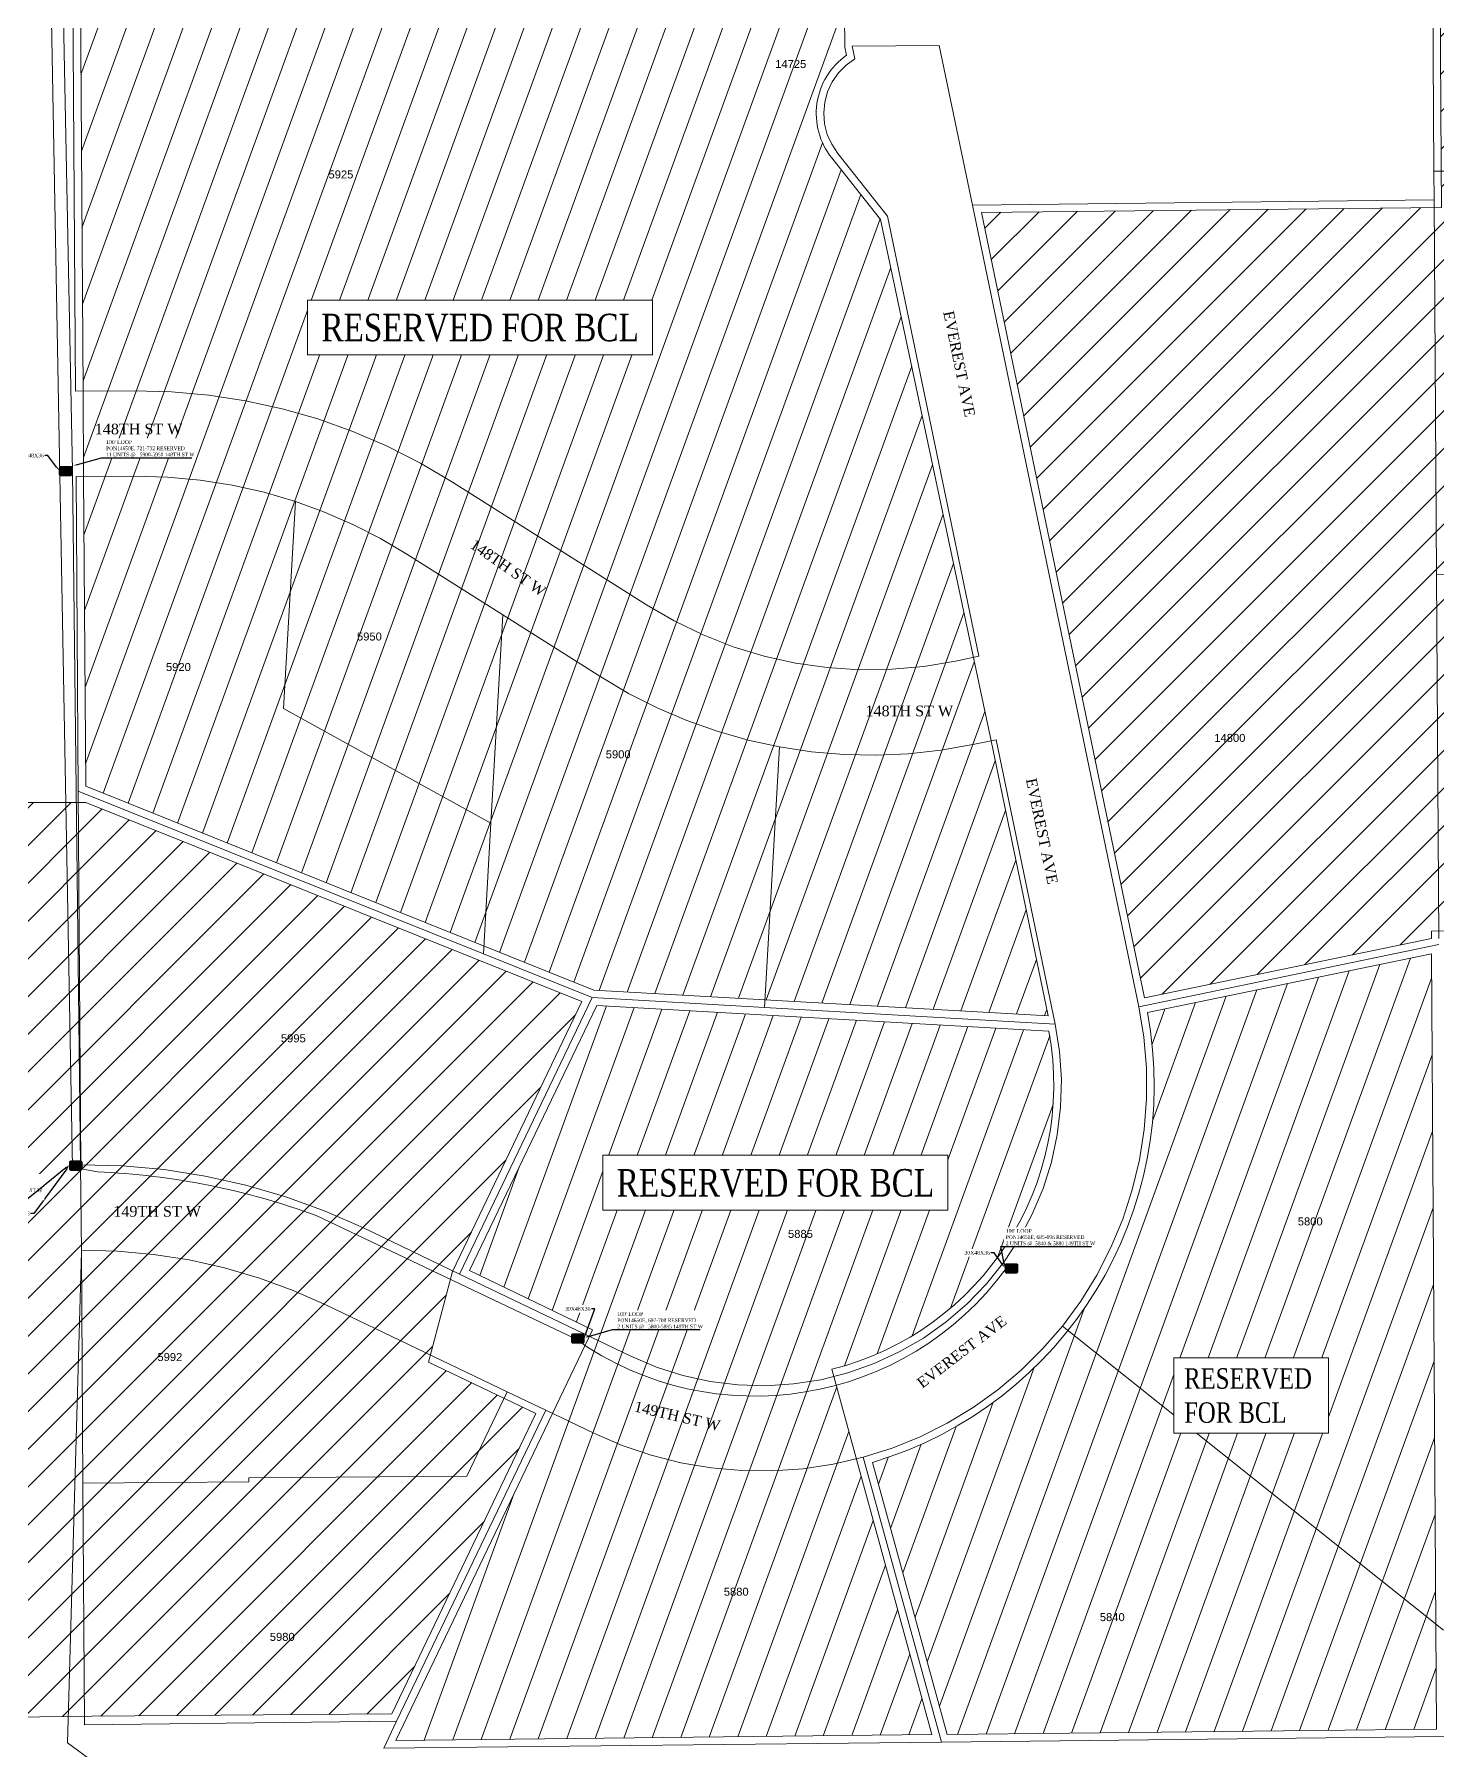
# Model space of a CAD drawing. Header units: feet. Extents: x 865220 to 2843432, y -2240498 to 970288.
# Drawn here: x 2835920 to 2837235, y 960561 to 962169 of the extents above; entities that cross this region are included whole.
import ezdxf
from ezdxf import colors
from ezdxf.entities.mleader import LeaderData, LeaderLine
from ezdxf.enums import TextEntityAlignment as Align
from ezdxf.lldxf.tags import DXFTag
from ezdxf.math import Vec2, Vec3

# ---------------------------------------------------------------- set-up
doc = ezdxf.new("R2010")
doc.units = ezdxf.units.FT
doc.header["$LTSCALE"] = 0.015
doc.header["$MEASUREMENT"] = 0
doc.layers.add('48C', color=112, linetype='48C', lineweight=5)
doc.layers.add('RUNNING LINE (UNDERGROUND)', color=10, linetype='Continuous', lineweight=40)
for name, color, linetype in [('Dakota County Addresses', 7, 'Continuous'), ('Dakota County Parcels', 7, 'Continuous'), ('DETAIL', 7, 'Continuous'), ('F1', 112, 'F1'), ('NOTES', 7, 'Continuous'), ('PROP_TEL', 6, 'Continuous'), ('STREET NAME', 7, 'Continuous'), ('TELEPHONE STRUCT-PROP', 6, 'Continuous')]:
    doc.layers.add(name, color=color, linetype=linetype)
doc.styles.add('Dimensions 100', font='arial.ttf')
doc.styles.add('Line', font='txt.shx', dxfattribs={"height": 3})
doc.styles.add('SIMPLEX', font='times.ttf', dxfattribs={"width": 0.8})
doc.styles.get("Standard").update_dxf_attribs({"font": 'times.ttf'})
doc.styles.add('Utilities', font='arial.ttf', dxfattribs={"height": 2.5})
tags = doc.linetypes.add('48C', pattern='A,80,-5,["48C",Line,S=1.5,R=0,X=0,Y=-1.5],-20', length=105).pattern_tags.tags
tags[6] = DXFTag(74, 10)
tags = doc.linetypes.add('F1', pattern='A,15,-5,["F1",Line,S=1.5,R=0,X=0,Y=-1.5],-12', length=32).pattern_tags.tags
tags[6] = DXFTag(74, 10)

# ---------------------------------------------------------------- blocks, each defined once
blk = doc.blocks.new('ACMAP_ANN_TEMPLATE_Dakota County Addresses')
at = {"layer": 'Dakota County Addresses', "style": 'Dimensions 100'}
blk.add_attdef('DakotaCountyAddress', text='', height=50, dxfattribs=at).set_placement((0, 0), align=Align.CENTER)
blk = doc.blocks.new('NEW HH')
at = {"ltscale": 40, "true_color": 0xffffff}
h = blk.add_hatch(color=7, dxfattribs=at)
h.dxf.hatch_style = 1
h.paths.add_polyline_path([(-0.061, -0.031, 0.414214), (-0.046, -0.046), (0.046, -0.046, 0.414214), (0.061, -0.031), (0.061, 0.031, 0.414214), (0.046, 0.046), (-0.046, 0.046, 0.414214), (-0.061, 0.031)])
at = {"layer": 'RUNNING LINE (UNDERGROUND)', "color": 6, "lineweight": 0, "const_width": 0.005, "flags": 128}
blk.add_lwpolyline([(-0.061, 0.031), (-0.061, -0.031, 0.414214), (-0.046, -0.046), (0.046, -0.046, 0.414214), (0.061, -0.031), (0.061, 0.031, 0.414214), (0.046, 0.046), (-0.046, 0.046, 0.414214)], format="xyb", close=True, dxfattribs=at)
at = {"layer": 'TELEPHONE STRUCT-PROP', "color": 18, "true_color": 0x000000, "style": 'Utilities'}
blk.add_text('HH', height=0.05, dxfattribs=at).set_placement((0, 0), align=Align.MIDDLE_CENTER)

msp = doc.modelspace()

# ---------------------------------------------------------------- hatches: boundary and pattern name
at = {"layer": 'NOTES', "lineweight": 5, "ltscale": 100, "transparency": 33554623}
h = msp.add_hatch(dxfattribs=at)
h.set_pattern_fill('ANSI31', color=5, scale=200, angle=25)
h.set_pattern_definition([(70, (2835961.744, 961249.749), (-23.4923, 8.5505), [])])
h.paths.add_polyline_path([(2836667.1, 962053.5, -0.432164), (2836680.9, 962149.8), (2836679.3, 962157.3), (2836676.7, 962393.7), (2835961.7, 962385.8), (2835965.5, 961835), (2836013.5, 961835.3), (2836048.4, 961834.4), (2836083.2, 961831.3), (2836117.8, 961826), (2836151.9, 961818.5), (2836185.5, 961808.9), (2836218.4, 961797.2), (2836250.5, 961783.4), (2836281.7, 961767.6), (2836311.8, 961749.8), (2836493.4, 961634.7), (2836519.5, 961619.6), (2836546.6, 961606.5), (2836574.7, 961595.5), (2836603.6, 961586.7), (2836633.1, 961580.2), (2836662.9, 961575.9), (2836693, 961573.9), (2836723.2, 961574.3), (2836753.2, 961577), (2836783, 961582), (2836799.7, 961585.5), (2836712.8, 961995.9)])
h.paths.add_polyline_path([(2836311.8, 961749.8), (2836281.7, 961767.6), (2836250.5, 961783.4), (2836218.4, 961797.2), (2836185.5, 961808.9), (2836151.9, 961818.5), (2836117.8, 961826), (2836083.2, 961831.3), (2836048.4, 961834.4), (2836013.5, 961835.3), (2835965.5, 961835), (2835966, 961755), (2836014, 961755.3), (2836044.6, 961754.5), (2836075.1, 961751.7), (2836105.3, 961747), (2836135.2, 961740.2), (2836164.6, 961731.6), (2836191.8, 961721.7), (2836218.3, 961710.1), (2836244.1, 961697), (2836269, 961682.2), (2836358.8, 961625.3), (2836450.6, 961567.2), (2836476.6, 961551.8), (2836503.5, 961538.2), (2836531.2, 961526.3), (2836559.6, 961516.2), (2836588.6, 961508), (2836618.1, 961501.6), (2836648.1, 961497.1), (2836678.4, 961494.5), (2836708.8, 961493.8), (2836739.1, 961495.2), (2836769.3, 961498.4), (2836799.2, 961503.7), (2836816.3, 961507.2), (2836799.7, 961585.5), (2836783, 961582), (2836753.2, 961577), (2836723.2, 961574.3), (2836693, 961573.9), (2836662.9, 961575.9), (2836633.1, 961580.2), (2836603.6, 961586.7), (2836574.7, 961595.5), (2836546.6, 961606.5), (2836519.5, 961619.6), (2836493.4, 961634.7)])
h.paths.add_polyline_path([(2836358.8, 961625.3), (2836269, 961682.2), (2836244.1, 961697), (2836218.3, 961710.1), (2836191.8, 961721.7), (2836164.6, 961731.6), (2836153.4, 961537.5), (2836347.6, 961430.2)])
h.paths.add_polyline_path([(2836164.6, 961731.6), (2836135.2, 961740.2), (2836105.3, 961747), (2836075.1, 961751.7), (2836044.6, 961754.5), (2836014, 961755.3), (2835966, 961755), (2835968, 961464.7), (2836341, 961315), (2836347.6, 961430.2), (2836153.4, 961537.5)])
h.paths.add_polyline_path([(2836618.1, 961501.6), (2836588.6, 961508), (2836559.6, 961516.2), (2836531.2, 961526.3), (2836503.5, 961538.2), (2836476.6, 961551.8), (2836450.6, 961567.2), (2836358.8, 961625.3), (2836347.6, 961430.2), (2836341, 961315), (2836444.1, 961273.6), (2836604.5, 961264.6)])
h.paths.add_polyline_path([(2836816.3, 961507.2), (2836816.3, 961507.2), (2836799.2, 961503.7), (2836769.3, 961498.4), (2836739.1, 961495.2), (2836708.8, 961493.8), (2836678.4, 961494.5), (2836648.1, 961497.1), (2836618.1, 961501.6), (2836604.5, 961264.6), (2836869.7, 961249.7)])
h.paths.add_polyline_path([(2836169.5, 961926.8), (2836169.5, 961861.8), (2836497.8, 961861.8), (2836497.8, 961926.8)], flags=24)
at = {"layer": 'NOTES', "ltscale": 100, "transparency": 33554623}
h = msp.add_hatch(dxfattribs=at)
h.set_pattern_fill('ANSI31', color=5, scale=200)
edge = h.paths.add_edge_path()
edge.add_line((2837622.8, 961422.9), (2838025.9, 961426.1))
edge.add_line((2838025.9, 961426.1), (2838025.6, 961468.6))
edge.add_line((2838025.6, 961468.6), (2838233.8, 961470.3))
edge.add_line((2838233.8, 961470.3), (2838236.9, 961525.4))
edge.add_line((2838236.9, 961525.4), (2838473, 961527.4))
edge.add_line((2838473, 961527.4), (2838453.1, 961243.7))
edge.add_line((2838453.1, 961243.7), (2838446.9, 961163.7))
edge.add_arc((2842872.8, 960754.4), 4444.7, 174.7159, 180.9674)
edge.add_line((2838428.7, 960679.3), (2838398, 960656.5))
edge.add_line((2838398, 960656.5), (2838161, 960652.4))
edge.add_line((2838161, 960652.4), (2837809.4, 960633.7))
edge.add_line((2837809.4, 960633.7), (2837809.5, 960608.5))
edge.add_line((2837809.5, 960608.5), (2837511.6, 960589.2))
edge.add_line((2837511.6, 960589.2), (2837512.1, 960613.5))
edge.add_line((2837512.1, 960613.5), (2837247.7, 960606.8))
edge.add_line((2837247.7, 960606.8), (2837243, 961316.9))
edge.add_line((2837243, 961316.9), (2837621.3, 961316.9))
edge.add_line((2837621.3, 961316.9), (2837622.8, 961422.9))
edge = h.paths.add_edge_path()
edge.add_line((2837528.8, 961330.9), (2837228.9, 961328.9))
edge.add_line((2837228.9, 961328.9), (2837228.9, 961322.1))
edge.add_line((2837228.9, 961322.1), (2836960.1, 961266.4))
edge.add_line((2836960.1, 961266.4), (2836807.4, 962002.4))
edge.add_line((2836807.4, 962002.4), (2837238.4, 962007.1))
edge.add_line((2837238.4, 962007.1), (2837238.2, 962048))
edge.add_line((2837238.2, 962048), (2837236.1, 962365.5))
edge.add_arc((2837612.3, 962924.3), 673.7, 236.0485, 257.8595)
edge.add_arc((2837353.9, 961721.1), 557, 57.0647, 77.9022, ccw=False)
edge.add_line((2837656.7, 962188.5), (2837749.9, 962112.5))
edge.add_line((2837749.9, 962112.5), (2837770.7, 962091.9))
edge.add_line((2837770.7, 962091.9), (2837795.8, 962067.1))
edge.add_arc((2838276.6, 962529.9), 667.4, 223.909, 267.7805)
edge.add_line((2838250.8, 961863.1), (2838474.4, 961863.5))
edge.add_line((2838474.4, 961863.5), (2838473.6, 961541.3))
edge.add_line((2838473.6, 961541.3), (2838223.7, 961539.3))
edge.add_line((2838223.7, 961539.3), (2838220.6, 961484.2))
edge.add_line((2838220.6, 961484.2), (2838011.5, 961482.5))
edge.add_line((2838011.5, 961482.5), (2838011.8, 961440))
edge.add_line((2838011.8, 961440), (2837529.1, 961436.2))
edge.add_line((2837529.1, 961436.2), (2837528.8, 961330.9))
edge = h.paths.add_edge_path()
edge.add_line((2835438.6, 960586.5), (2835973.8, 960593.3))
edge.add_line((2835973.8, 960593.3), (2836254.9, 960595.5))
edge.add_line((2836254.9, 960595.5), (2836389.8, 960876.8))
edge.add_line((2836389.8, 960876.8), (2836289.1, 960925))
edge.add_line((2836289.1, 960925), (2836311.7, 961010))
edge.add_line((2836311.7, 961010), (2836433, 961263))
edge.add_line((2836433, 961263), (2835968.1, 961449.6))
edge.add_line((2835968.1, 961449.6), (2835836.7, 961449.5))
edge.add_line((2835836.7, 961449.5), (2835836.7, 961465.7))
edge.add_line((2835836.7, 961465.7), (2835299.9, 961462.6))
edge.add_arc((2835112, 961246.4), 286.5, 49.0127, 82.7525)
edge.add_arc((2835182.6, 961909.4), 380.4, 205.9623, 264.802, ccw=False)
edge.add_line((2834840.6, 961742.9), (2834589, 961740.6))
edge.add_line((2834589, 961740.6), (2834599.7, 960577.4))
edge.add_line((2834599.7, 960577.4), (2835438.6, 960586.5))
at = {"layer": 'NOTES', "lineweight": 5, "ltscale": 100, "transparency": 33554623}
h = msp.add_hatch(dxfattribs=at)
h.set_pattern_fill('ANSI31', color=5, scale=200, angle=25)
h.set_pattern_definition([(70, (2836705.095, 960576.154), (-23.4923, 8.5505), [])])
h.paths.add_polyline_path([(2837233.1, 960679.4), (2837229, 961307.8), (2836962.9, 961252.6, -0.21772), (2836888.4, 960954.7)])
h.paths.add_polyline_path([(2836888.4, 960954.7, -0.153171), (2836705.1, 960831.1), (2836775.3, 960576.2), (2837233.8, 960581.2), (2837233.1, 960679.4)])
h.paths.add_polyline_path([(2837101.8, 961051.2), (2837128.9, 961051.2), (2837128.9, 961062.7), (2837101.8, 961062.7)], flags=24)
h.paths.add_polyline_path([(2836916.3, 960680.4), (2836943.5, 960680.4), (2836943.5, 960691.9), (2836916.3, 960691.9)], flags=24)
h = msp.add_hatch(dxfattribs=at)
h.set_pattern_fill('ANSI31', color=5, scale=200, angle=25)
h.set_pattern_definition([(70, (2836258.452, 960570.485), (-23.4923, 8.5505), [])])
h.paths.add_polyline_path([(2836443, 960955.5), (2836440, 960949.2), (2836478.8, 960930.6), (2836502.8, 960920.4), (2836527.6, 960912.5), (2836553.1, 960906.9), (2836579, 960903.8), (2836605, 960903), (2836631.1, 960904.6), (2836656.8, 960908.6), (2836669, 960911.7), (2836667.2, 960918.4, 0.395592), (2836870.5, 961235.1), (2836446.8, 961259.4), (2836327.6, 961010.8)])
h.paths.add_polyline_path([(2836470.6, 960847.1), (2836497.8, 960837.8), (2836525.7, 960830.8), (2836554, 960825.9), (2836582.7, 960823.4), (2836611.4, 960823.1), (2836640.1, 960825.1), (2836668.5, 960829.4), (2836690.1, 960834.4), (2836669, 960911.7), (2836656.8, 960908.6), (2836631.1, 960904.6), (2836605, 960903), (2836579, 960903.8), (2836553.1, 960906.9), (2836527.6, 960912.5), (2836502.8, 960920.4), (2836478.8, 960930.6), (2836440, 960949.2), (2836405.4, 960877.1), (2836444.2, 960858.5)])
h.paths.add_polyline_path([(2836470.6, 960847.1), (2836444.2, 960858.5), (2836405.4, 960877.1), (2836258.5, 960570.5), (2836760.8, 960576), (2836690.1, 960834.4), (2836668.5, 960829.4), (2836640.1, 960825.1), (2836611.4, 960823.1), (2836582.7, 960823.4), (2836554, 960825.9), (2836525.7, 960830.8), (2836497.8, 960837.8)])
h.paths.add_polyline_path([(2836624.1, 961039.4), (2836651.2, 961039.4), (2836651.2, 961050.9), (2836624.1, 961050.9)], flags=24)
h.paths.add_polyline_path([(2836563.9, 960704.1), (2836591.1, 960704.1), (2836591.1, 960715.6), (2836563.9, 960715.6)], flags=24)

# ---------------------------------------------------------------- linework, layer by layer
at = {"layer": 'Dakota County Parcels', "lineweight": 5, "ltscale": 100}
for p, q in [((2837231.2, 962041), (2837229.1, 962367.8)), ((2835958.5, 961834.9), (2835955.5, 962270.1)), ((2836686.3, 962158.1), (2836688.7, 962146.5)), ((2836767.8, 962159), (2836798.8, 962009.3)), ((2836719.3, 961999), (2836672.6, 962057.8)), ((2837231.2, 962041), (2837508.2, 962042.8)), ((2837231.4, 962014.1), (2837231.2, 962041)), ((2836798.8, 962009.3), (2837231.4, 962014.1)), ((2837233.7, 961663), (2837231.4, 962014.1)), ((2836719.3, 961999), (2836804.9, 961586.5)), ((2836798.8, 962009.3), (2836954.7, 961258.1)), ((2835958.5, 961834.9), (2836013.5, 961835.3)), ((2835959, 961754.9), (2836014, 961755.3)), ((2835961, 961460), (2835959, 961754.9)), ((2836311.8, 961749.8), (2836493.4, 961634.7)), ((2836153.4, 961537.5), (2836164.6, 961731.6)), ((2836269, 961682.2), (2836358.8, 961625.3)), ((2837233.7, 961663), (2837533.7, 961664.9)), ((2837235.9, 961322), (2837233.7, 961663)), ((2836347.6, 961430.2), (2836358.8, 961625.3)), ((2836358.8, 961625.3), (2836450.6, 961567.2)), ((2836783, 961582), (2836804.9, 961586.5)), ((2836153.4, 961537.5), (2836347.6, 961430.2)), ((2836604.1, 961257.4), (2836618.1, 961501.6)), ((2836799.2, 961503.7), (2836821.1, 961508.2)), ((2836821.1, 961508.2), (2836876.4, 961241.8)), ((2835961, 961460), (2836340.6, 961307.6)), ((2835963.4, 961110), (2835961, 961460)), ((2836347.6, 961430.2), (2836340.6, 961307.6)), ((2836340.6, 961307.6), (2836442.5, 961266.7)), ((2836954.7, 961258.1), (2837235.9, 961316.4)), ((2836318.3, 961007.5), (2836442.5, 961266.7)), ((2836442.5, 961266.7), (2836604.1, 961257.4)), ((2836604.1, 961257.4), (2836876.4, 961241.8)), ((2836228.1, 961050.8), (2836318.3, 961007.5)), ((2835965.4, 960811.8), (2835963.9, 961030)), ((2836318.3, 961007.5), (2836478.8, 960930.6)), ((2836193.5, 960978.6), (2836363, 960897.4)), ((2836883.2, 960958.9), (2837240.2, 960673.8)), ((2836363, 960897.4), (2836325.1, 960818.2)), ((2836363, 960897.4), (2836399.1, 960880.1)), ((2836259.3, 960588.5), (2836399.1, 960880.1)), ((2836399.1, 960880.1), (2836444.2, 960858.5)), ((2836696.5, 960835.9), (2836769.9, 960569.1)), ((2835965.4, 960811.8), (2836120.9, 960812.8)), ((2836325.1, 960818.2), (2836120.8, 960816.8)), ((2836120.8, 960816.8), (2836120.9, 960812.8)), ((2835966.9, 960585.3), (2836259.3, 960588.5)), ((2836247.3, 960563.4), (2836259.3, 960588.5)), ((2836247.3, 960563.4), (2836769.9, 960569.1)), ((2836769.9, 960569.1), (2837240.8, 960574.3))]:
    msp.add_line(p, q, dxfattribs=at)
for points in [[(2836686.3, 962158.1), (2836727, 962158.5), (2836767.8, 962159)], [(2836672.6, 962057.8), (2836667, 962066.3), (2836662.9, 962075.6), (2836660.4, 962085.5), (2836659.6, 962095.7), (2836660.6, 962105.8), (2836663.2, 962115.6), (2836667.5, 962124.9), (2836673.3, 962133.2), (2836680.4, 962140.5), (2836688.7, 962146.5)], [(2836311.8, 961749.8), (2836281.7, 961767.6), (2836250.5, 961783.4), (2836218.4, 961797.2), (2836185.5, 961808.9), (2836151.9, 961818.5), (2836117.8, 961826), (2836083.2, 961831.3), (2836048.4, 961834.4), (2836013.5, 961835.3)], [(2836164.6, 961731.6), (2836135.2, 961740.2), (2836105.3, 961747), (2836075.1, 961751.7), (2836044.6, 961754.5), (2836014, 961755.3)], [(2836269, 961682.2), (2836244.1, 961697), (2836218.3, 961710.1), (2836191.8, 961721.7), (2836164.6, 961731.6)], [(2836493.4, 961634.7), (2836519.5, 961619.6), (2836546.6, 961606.5), (2836574.7, 961595.5), (2836603.6, 961586.7), (2836633.1, 961580.2), (2836662.9, 961575.9), (2836693, 961573.9), (2836723.2, 961574.3), (2836753.2, 961577), (2836783, 961582)], [(2836450.6, 961567.2), (2836476.6, 961551.8), (2836503.5, 961538.2), (2836531.2, 961526.3), (2836559.6, 961516.2), (2836588.6, 961508), (2836618.1, 961501.6)], [(2836618.1, 961501.6), (2836648.1, 961497.1), (2836678.4, 961494.5), (2836708.8, 961493.8), (2836739.1, 961495.2), (2836769.3, 961498.4), (2836799.2, 961503.7)], [(2836883.2, 960958.9), (2836900.3, 960982.2), (2836915.4, 961006.7), (2836928.6, 961032.4), (2836939.7, 961059.1), (2836948.7, 961086.5), (2836955.4, 961114.6), (2836959.8, 961143.1), (2836962, 961171.9), (2836961.9, 961200.8), (2836959.4, 961229.6), (2836954.7, 961258.1)], [(2836478.8, 960930.6), (2836502.8, 960920.4), (2836527.6, 960912.5), (2836553.1, 960906.9), (2836579, 960903.8), (2836605, 960903), (2836631.1, 960904.6), (2836656.8, 960908.6), (2836682.1, 960915), (2836706.7, 960923.7), (2836730.3, 960934.6), (2836752.9, 960947.7), (2836774.2, 960962.8), (2836793.9, 960979.8), (2836812, 960998.6), (2836828.3, 961018.9), (2836842.7, 961040.7), (2836854.9, 961063.7), (2836865, 961087.7), (2836872.9, 961112.6), (2836878.4, 961138.1), (2836881.5, 961164), (2836882.2, 961190.1), (2836880.5, 961216.1), (2836876.4, 961241.8)], [(2836228.1, 961050.8), (2836192.3, 961066.5), (2836155.6, 961079.9), (2836118.1, 961090.9), (2836080, 961099.4), (2836041.4, 961105.5), (2836002.4, 961109), (2835963.4, 961110)], [(2836193.5, 960978.6), (2836162.5, 960992.3), (2836130.7, 961003.9), (2836098.1, 961013.4), (2836065, 961020.8), (2836031.6, 961026.1), (2835997.8, 961029.1), (2835963.9, 961030)], [(2836696.5, 960835.9), (2836723.6, 960844.5), (2836749.9, 960855.2), (2836775.3, 960867.9), (2836799.6, 960882.6), (2836822.7, 960899.2), (2836844.4, 960917.5), (2836864.6, 960937.4), (2836883.2, 960958.9)], [(2836444.2, 960858.5), (2836470.6, 960847.1), (2836497.8, 960837.8), (2836525.7, 960830.8), (2836554, 960825.9), (2836582.7, 960823.4), (2836611.4, 960823.1), (2836640.1, 960825.1), (2836668.5, 960829.4), (2836696.5, 960835.9)], [(2835966.9, 960585.3), (2835966.9, 960586.3), (2835965.4, 960811.8)]]:
    msp.add_lwpolyline(points, dxfattribs=at)
at = {"layer": 'NOTES', "color": 5, "lineweight": 5, "ltscale": 100, "flags": 128}
msp.add_lwpolyline([(2837528.8, 961330.9), (2837228.9, 961328.9), (2837228.9, 961322.1), (2836960.1, 961266.4), (2836807.4, 962002.4), (2837238.4, 962007.1), (2837238.2, 962048), (2837236.1, 962365.5, 0.095457), (2837470.7, 962265.7, -0.091172), (2837656.7, 962188.5), (2837749.9, 962112.5), (2837770.7, 962091.9), (2837795.8, 962067.1, 0.193798), (2838250.8, 961863.1), (2838474.4, 961863.5), (2838473.6, 961541.3), (2838223.7, 961539.3), (2838220.6, 961484.2), (2838011.5, 961482.5), (2838011.8, 961440), (2837529.1, 961436.2), (2837528.8, 961330.9)], format="xyb", dxfattribs=at)
for points in [[(2835438.6, 960586.5), (2835973.8, 960593.3), (2836254.9, 960595.5), (2836389.8, 960876.8), (2836289.1, 960925), (2836311.7, 961010), (2836433, 961263), (2835968.1, 961449.6), (2835836.7, 961449.5), (2835836.7, 961465.7), (2835299.9, 961462.6, 0.14829), (2835148.1, 961530.6, -0.26253), (2834840.6, 961742.9), (2834589, 961740.6), (2834599.7, 960577.4)], [(2836760.8, 960576), (2836258.5, 960570.5), (2836405.4, 960877.1), (2836443, 960955.5), (2836327.6, 961010.8), (2836446.8, 961259.4), (2836870.5, 961235.1, -0.395592), (2836667.2, 960918.4)]]:
    msp.add_lwpolyline(points, format="xyb", close=True, dxfattribs=at)

# ---------------------------------------------------------------- block references
at = {"layer": 'Dakota County Addresses', "lineweight": 5, "ltscale": 100, "xscale": 0.15, "yscale": 0.15, "zscale": 0.15}
for p, values in [((2836628.6, 962137.8), {'DakotaCountyAddress': '14725'}), ((2836207.1, 962034.3), {'DakotaCountyAddress': '5925'}), ((2836233.8, 961601.3), {'DakotaCountyAddress': '5950'}), ((2836054.8, 961572.7), {'DakotaCountyAddress': '5920'}), ((2837040.1, 961506.3), {'DakotaCountyAddress': '14800'}), ((2836466.9, 961490.9), {'DakotaCountyAddress': '5900'}), ((2836162.5, 961224.8), {'DakotaCountyAddress': '5995'}), ((2836637.7, 961041.5), {'DakotaCountyAddress': '5885'}), ((2837115.4, 961053.2), {'DakotaCountyAddress': '5800'}), ((2836046.8, 960926.1), {'DakotaCountyAddress': '5992'}), ((2836577.5, 960706.2), {'DakotaCountyAddress': '5880'}), ((2836929.9, 960682.4), {'DakotaCountyAddress': '5840'}), ((2836152.1, 960663.9), {'DakotaCountyAddress': '5980'})]:
    msp.add_blockref('ACMAP_ANN_TEMPLATE_Dakota County Addresses', p, dxfattribs=at).add_auto_attribs(values)
at = {"layer": 'PROP_TEL', "lineweight": 5, "ltscale": 100, "xscale": 100, "yscale": 100, "zscale": 100}
for p in [(2835949.1, 961760.1), (2835958.6, 961109.2), (2836835.5, 961012.9), (2836429.1, 960947.2)]:
    msp.add_blockref('NEW HH', p, dxfattribs=at)

# ---------------------------------------------------------------- texts
at = {"layer": 'STREET NAME', "lineweight": 5, "ltscale": 100, "char_height": 10, "attachment_point": 1}
for s, insert, rotation in [('EVEREST AVE', (2836781.2, 961911.1), 281.7208), ('148TH ST W', (2836332.8, 961697), 325.3073), ('EVEREST AVE', (2836858.7, 961473.2), 281.7208), ('EVEREST AVE', (2836745.7, 960908), 37.5258), ('149TH ST W', (2836483.4, 960888.8), 346.91)]:
    msp.add_mtext(s, dxfattribs=dict(at, insert=insert, rotation=rotation))
for s, insert in [('148TH ST W', (2835976.4, 961804.5)), ('148TH ST W', (2836698.6, 961540.3)), ('149TH ST W', (2835993.8, 961071.4))]:
    msp.add_mtext(s, dxfattribs=dict(at, insert=insert))

# ---------------------------------------------------------------- next in the draw order: texts
at = {"layer": 'NOTES', "color": 5, "lineweight": 5, "ltscale": 100, "char_height": 25.761, "attachment_point": 1, "style": 'SIMPLEX', "bg_fill": 19, "box_fill_scale": 1.5, "bg_fill_color": 256, "bg_fill_transparency": 0}
for insert in [(2836188.8, 961907.5), (2836465.5, 961106)]:
    msp.add_mtext('RESERVED FOR BCL', dxfattribs=dict(at, insert=insert))

# ---------------------------------------------------------------- next in the draw order: linework, layer by layer
at = {"layer": '48C', "lineweight": 5, "ltscale": 100, "flags": 128}
msp.add_lwpolyline([(2836830.5, 961012.9, -0.409951), (2836426.8, 960946.8), (2836183.8, 961062.5, 0.077323), (2835979, 961103.4), (2835955.5, 961107.7), (2835932, 962387.5), (2835954.9, 962487.2)], format="xyb", dxfattribs=at)
at = {"layer": 'NOTES', "color": 5, "lineweight": 5, "ltscale": 100, "flags": 128}
for points in [[(2835968, 961464.7), (2836444.1, 961273.6), (2836869.7, 961249.7), (2836816.3, 961507.2), (2836712.8, 961995.9), (2836667.1, 962053.5, -0.432164), (2836680.9, 962149.8), (2836679.3, 962157.3), (2836676.7, 962393.7), (2835961.7, 962385.8), (2835965.5, 961835), (2835966, 961755)], [(2836705.1, 960831.1, 0.383687), (2836962.9, 961252.6), (2837229, 961307.8), (2837233.8, 960581.2), (2836775.3, 960576.2)]]:
    msp.add_lwpolyline(points, format="xyb", close=True, dxfattribs=at)

# ---------------------------------------------------------------- next in the draw order: texts
at = {"layer": 'NOTES', "color": 5, "lineweight": 5, "ltscale": 100, "insert": (2836997.2, 960919.4), "char_height": 19.19, "attachment_point": 1, "style": 'SIMPLEX', "bg_fill": 19, "box_fill_scale": 1.5, "bg_fill_color": 256, "bg_fill_transparency": 0}
msp.add_mtext('RESERVED \\PFOR BCL', dxfattribs=at)

# ---------------------------------------------------------------- next in the draw order: linework, layer by layer
at = {"layer": 'F1', "lineweight": 5, "ltscale": 100, "flags": 128}
msp.add_lwpolyline([(2835971.1, 960430.7), (2835971, 960553.7), (2835950.8, 960568.4), (2835963.9, 961028.4), (2835955.5, 961760), (2835943, 962388.5), (2835965.5, 962492.9), (2836773, 962498), (2836860.5, 962500.5), (2837000, 962499), (2837123.2, 962494)], dxfattribs=at)

# ---------------------------------------------------------------- next in the draw order: leaders
at = {"layer": 'DETAIL', "lineweight": 5, "ltscale": 100}
ml = msp.add_multileader_mtext('Standard', dxfattribs=at)
ml.set_content("100' LOOP\\P{\\W0.8;PON14650E, 721-732 RESERVED\\P11 UNITS @   5900-5950 148TH ST W}", color=256)
ml.set_leader_properties()
ml.build(insert=Vec2(0, 0))
ml.multileader.update_dxf_attribs({"text_left_attachment_type": 5, "text_right_attachment_type": 5, "dogleg_length": 3})
ctx = ml.context
ctx.base_point, ctx.char_height, ctx.landing_gap_size, ctx.plane_origin = Vec3(2835985.6, 961772.6), 3.5, 1.5, Vec3(2835977.8, 961798.1)
ctx.left_attachment, ctx.right_attachment = 5, 5
notes = []
notes.append((ctx, [(1, (1, 1, 0), (2835982.6, 961772.6), (1, 0), 3, [(0, [(2835956.3, 961765.1)], 0, [])])]))
ctx.mtext.insert, ctx.mtext.flow_direction = Vec3(2835987.1, 961789), 5
ctx.mtext.has_bg_fill, ctx.mtext.bg_color, ctx.mtext.bg_scale_factor, ctx.mtext.bg_transparency, ctx.mtext.use_window_bg_color = 1, -1027028792, 1.5, 0, 1
ml = msp.add_multileader_mtext('Standard', dxfattribs=at)
ml.set_content('30X48X36', color=256)
ml.set_leader_properties()
ml.build(insert=Vec2(0, 0))
ml.multileader.update_dxf_attribs({"has_text_frame": 1, "text_left_attachment_type": 2, "text_right_attachment_type": 2, "dogleg_length": 3})
ctx = ml.context
ctx.base_point, ctx.char_height, ctx.landing_gap_size, ctx.plane_origin = Vec3(2835904, 961774.7), 3.5, 1.5, Vec3(2835957.8, 961793.4)
ctx.left_attachment, ctx.right_attachment, ctx.text_align_type = 2, 2, 1
notes.append((ctx, [(0, (1, 1, 0), (2835932.6, 961774.7), (-1, 0), 3, [(0, [(2835943, 961760.5)], 0, [])])]))
ctx.mtext.insert, ctx.mtext.alignment, ctx.mtext.flow_direction = Vec3(2835916.8, 961776.5), 2, 5
ctx.mtext.has_bg_fill, ctx.mtext.bg_color, ctx.mtext.bg_scale_factor, ctx.mtext.bg_transparency, ctx.mtext.use_window_bg_color = 1, -1027028792, 1.5, 0, 1
ml = msp.add_multileader_mtext('Standard', dxfattribs=at)
ml.set_content('30X48X36', color=256)
ml.set_leader_properties()
ml.build(insert=Vec2(0, 0))
ml.multileader.update_dxf_attribs({"has_text_frame": 1, "text_left_attachment_type": 2, "text_right_attachment_type": 2, "dogleg_length": 3})
ctx = ml.context
ctx.base_point, ctx.char_height, ctx.landing_gap_size, ctx.plane_origin = Vec3(2835890.7, 961064.3), 3.5, 1.5, Vec3(2835967.4, 961142.6)
ctx.left_attachment, ctx.right_attachment, ctx.text_align_type = 2, 2, 1
notes.append((ctx, [(0, (1, 1, 0), (2835919.3, 961064.3), (-1, 0), 3, [(0, [(2835952.5, 961109.6)], 0, [])])]))
ctx.mtext.insert, ctx.mtext.alignment, ctx.mtext.flow_direction = Vec3(2835903.5, 961066), 2, 5
ctx.mtext.has_bg_fill, ctx.mtext.bg_color, ctx.mtext.bg_scale_factor, ctx.mtext.bg_transparency, ctx.mtext.use_window_bg_color = 1, -1027028792, 1.5, 0, 1
ml = msp.add_multileader_mtext('Standard', dxfattribs=at)
ml.set_content('30X48X36', color=256)
ml.set_leader_properties()
ml.build(insert=Vec2(0, 0))
ml.multileader.update_dxf_attribs({"has_text_frame": 1, "text_left_attachment_type": 2, "text_right_attachment_type": 2, "dogleg_length": 3})
ctx = ml.context
ctx.base_point, ctx.char_height, ctx.landing_gap_size, ctx.plane_origin = Vec3(2836790.5, 961027.5), 3.5, 1.5, Vec3(2836844.3, 961046.3)
ctx.left_attachment, ctx.right_attachment, ctx.text_align_type = 2, 2, 1
notes.append((ctx, [(0, (1, 1, 0), (2836819.1, 961027.5), (-1, 0), 3, [(0, [(2836829.4, 961013.3)], 0, [])])]))
ctx.mtext.insert, ctx.mtext.alignment, ctx.mtext.flow_direction = Vec3(2836803.3, 961029.3), 2, 5
ctx.mtext.has_bg_fill, ctx.mtext.bg_color, ctx.mtext.bg_scale_factor, ctx.mtext.bg_transparency, ctx.mtext.use_window_bg_color = 1, -1027028792, 1.5, 0, 1
ml = msp.add_multileader_mtext('Standard', dxfattribs=at)
ml.set_content('30X48X36', color=256)
ml.set_leader_properties()
ml.build(insert=Vec2(0, 0))
ml.multileader.update_dxf_attribs({"has_text_frame": 1, "text_left_attachment_type": 2, "text_right_attachment_type": 2, "dogleg_length": 3})
ctx = ml.context
ctx.base_point, ctx.char_height, ctx.landing_gap_size, ctx.plane_origin = Vec3(2836416.3, 960975.1), 3.5, 1.5, Vec3(2836437.9, 960980.5)
ctx.left_attachment, ctx.right_attachment, ctx.text_align_type = 2, 2, 1
notes.append((ctx, [(0, (1, 1, 0), (2836444.9, 960975.1), (-1, 0), 3, [(0, [(2836435.3, 960948.1)], 0, [])])]))
ctx.mtext.insert, ctx.mtext.alignment, ctx.mtext.flow_direction = Vec3(2836429.1, 960976.8), 2, 5
ctx.mtext.has_bg_fill, ctx.mtext.bg_color, ctx.mtext.bg_scale_factor, ctx.mtext.bg_transparency, ctx.mtext.use_window_bg_color = 1, -1027028792, 1.5, 0, 1
for ctx, leaders in notes:
    for number, flags, end, landing, length, lines in leaders:
        leader = LeaderData()
        leader.index, (leader.has_last_leader_line, leader.has_dogleg_vector, leader.attachment_direction) = number, flags
        leader.last_leader_point, leader.dogleg_vector, leader.dogleg_length = Vec3(end), Vec3(landing), length
        for number, points, colour, breaks in lines:
            line = LeaderLine()
            line.index, line.vertices, line.color, line.breaks = number, Vec3.list(points), colors.encode_raw_color(colour), breaks
            leader.lines.append(line)
        ctx.leaders.append(leader)

# ---------------------------------------------------------------- next in the draw order: leaders
ml = msp.add_multileader_mtext('Standard', dxfattribs=at)
ml.set_content("100' LOOP\\P{\\W0.8;PON14650E, 709-720 RESERVED\\P8 UNITS @  5980, 5992, & 5995 149TH ST W\\P1 UNITS @ 6055 150TH ST W }", color=256)
ml.set_leader_properties()
ml.build(insert=Vec2(0, 0))
ml.multileader.update_dxf_attribs({"text_left_attachment_type": 5, "text_right_attachment_type": 5, "dogleg_length": 3})
ctx = ml.context
ctx.base_point, ctx.char_height, ctx.landing_gap_size, ctx.plane_origin = Vec3(2835827.9, 961077.3), 3.5, 1.5, Vec3(2835986.2, 961143.4)
ctx.left_attachment, ctx.right_attachment = 5, 5
notes = []
notes.append((ctx, [(0, (1, 1, 0), (2835912.5, 961077.3), (-1, 0), 3, [(0, [(2835952.5, 961109.6)], 0, [])])]))
ctx.mtext.insert, ctx.mtext.flow_direction = Vec3(2835829.4, 961099.6), 5
ctx.mtext.has_bg_fill, ctx.mtext.bg_color, ctx.mtext.bg_scale_factor, ctx.mtext.bg_transparency, ctx.mtext.use_window_bg_color = 1, -1027028792, 1.5, 0, 1
ml = msp.add_multileader_mtext('Standard', dxfattribs=at)
ml.set_content("100' LOOP\\P{\\W0.8;PON14650E, 685-696 RESERVED\\P2 UNITS @  5840 & 5880 149TH ST W}", color=256)
ml.set_leader_properties()
ml.build(insert=Vec2(0, 0))
ml.multileader.update_dxf_attribs({"text_left_attachment_type": 5, "text_right_attachment_type": 5, "dogleg_length": 3})
ctx = ml.context
ctx.base_point, ctx.char_height, ctx.landing_gap_size, ctx.plane_origin = Vec3(2836828.6, 961033.5), 3.5, 1.5, Vec3(2836863.2, 961046.4)
ctx.left_attachment, ctx.right_attachment = 5, 5
notes.append((ctx, [(1, (1, 1, 0), (2836825.6, 961033.5), (1, 0), 3, [(0, [(2836829.4, 961013.5)], 0, [])])]))
ctx.mtext.insert, ctx.mtext.flow_direction = Vec3(2836830.1, 961049.8), 5
ctx.mtext.has_bg_fill, ctx.mtext.bg_color, ctx.mtext.bg_scale_factor, ctx.mtext.bg_transparency, ctx.mtext.use_window_bg_color = 1, -1027028792, 1.5, 0, 1
ml = msp.add_multileader_mtext('Standard', dxfattribs=at)
ml.set_content("100' LOOP\\P{\\W0.8;PON14650E, 697-708 RESERVED\\P2 UNITS @   5800-5885 149TH ST W}", color=256)
ml.set_leader_properties()
ml.build(insert=Vec2(0, 0))
ml.multileader.update_dxf_attribs({"text_left_attachment_type": 5, "text_right_attachment_type": 5, "dogleg_length": 3})
ctx = ml.context
ctx.base_point, ctx.char_height, ctx.landing_gap_size, ctx.plane_origin = Vec3(2836464.6, 960955.6), 3.5, 1.5, Vec3(2836456.8, 960981)
ctx.left_attachment, ctx.right_attachment = 5, 5
notes.append((ctx, [(1, (1, 1, 0), (2836461.6, 960955.6), (1, 0), 3, [(0, [(2836435.3, 960948.1)], 0, [])])]))
ctx.mtext.insert, ctx.mtext.flow_direction = Vec3(2836466.1, 960971.9), 5
ctx.mtext.has_bg_fill, ctx.mtext.bg_color, ctx.mtext.bg_scale_factor, ctx.mtext.bg_transparency, ctx.mtext.use_window_bg_color = 1, -1027028792, 1.5, 0, 1
for ctx, leaders in notes:
    for number, flags, end, landing, length, lines in leaders:
        leader = LeaderData()
        leader.index, (leader.has_last_leader_line, leader.has_dogleg_vector, leader.attachment_direction) = number, flags
        leader.last_leader_point, leader.dogleg_vector, leader.dogleg_length = Vec3(end), Vec3(landing), length
        for number, points, colour, breaks in lines:
            line = LeaderLine()
            line.index, line.vertices, line.color, line.breaks = number, Vec3.list(points), colors.encode_raw_color(colour), breaks
            leader.lines.append(line)
        ctx.leaders.append(leader)

doc.saveas('drawing.dxf')
